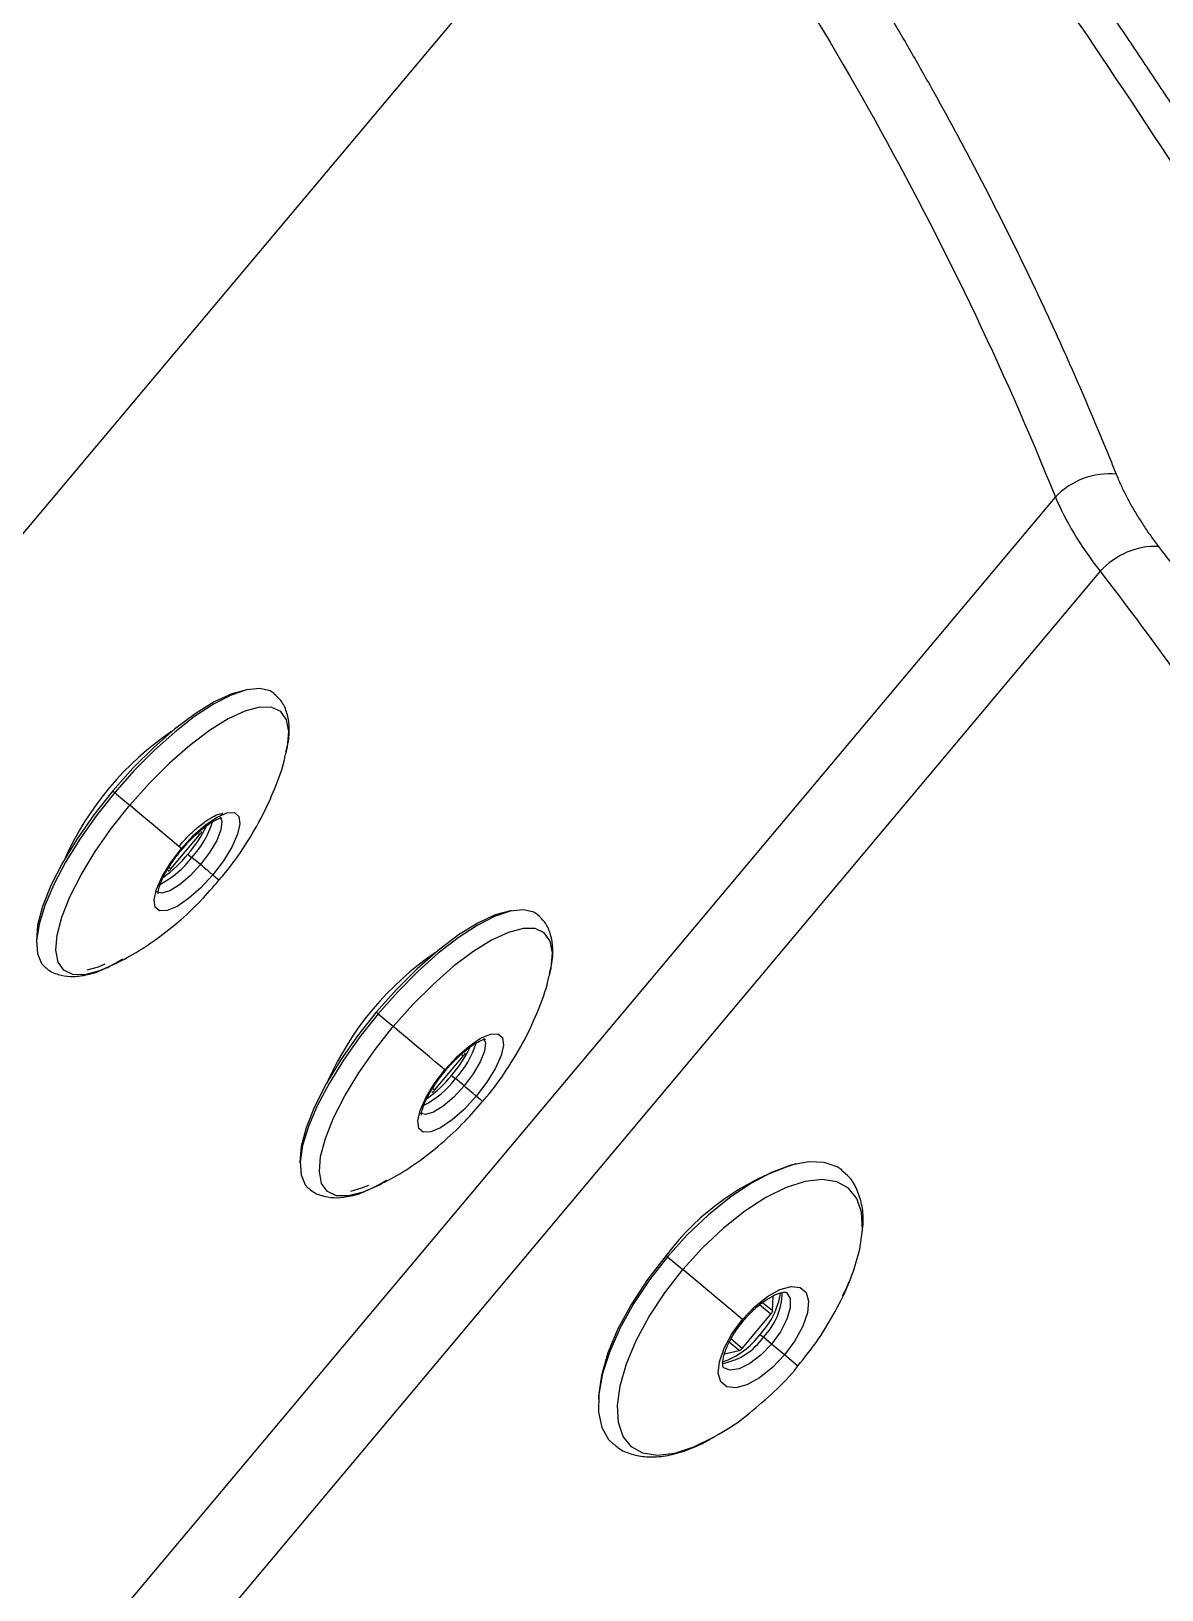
# Model space of a CAD drawing. Extents: x -50 to 28, y -10 to 124.
# Drawn here: x -39.695 to -36.452, y 67.093 to 71.561 of the extents above; entities that cross this region are included whole.
import ezdxf

# ---------------------------------------------------------------- set-up
doc = ezdxf.new("R2010")
doc.units = 0
doc.header["$MEASUREMENT"] = 0
doc.layers.add('GEOMETRY', color=2, linetype='Continuous', lineweight=25)

# ---------------------------------------------------------------- blocks, each defined once
blk = doc.blocks.new('2026 EXCURSION-ENTICE')
at = {"layer": 'GEOMETRY'}
for p, q in [((-28.2444, -8.8166), (-26.417, -6.6388)), ((-28.0931, -12.0595), (-25.2755, -8.7016)), ((-25.1468, -8.9144), (-27.9128, -12.2108)), ((-27.8121, -9.7679), (-27.7299, -9.6699)), ((-27.7299, -9.6699), (-27.7359, -9.665)), ((-27.7634, -9.7253), (-27.7522, -9.7347)), ((-27.7275, -9.7555), (-27.7522, -9.7347)), ((-27.8121, -9.7679), (-27.8179, -9.763)), ((-27.0561, -10.4022), (-26.9739, -10.3043)), ((-26.9739, -10.3043), (-26.9799, -10.2993)), ((-27.0074, -10.3596), (-26.9962, -10.3691)), ((-27.0561, -10.4022), (-27.0619, -10.3974)), ((-26.9715, -10.3898), (-26.9962, -10.3691)), ((-26.3878, -10.8796), (-26.3928, -10.8754)), ((-26.3878, -10.8796), (-26.344, -10.9163)), ((-26.1732, -11.0597), (-26.344, -10.9163)), ((-26.087, -11.0352), (-26.0851, -10.9924)), ((-26.0916, -11.0447), (-26.1241, -11.0176)), ((-26.087, -11.0352), (-26.1154, -11.0115)), ((-26.1738, -11.1426), (-26.0916, -11.0447)), ((-26.1732, -11.0597), (-26.1696, -11.0627)), ((-26.1823, -11.1488), (-26.2107, -11.1248)), ((-26.1738, -11.1426), (-26.206, -11.1154)), ((-26.1225, -11.1022), (-26.1129, -11.1102)), ((-26.0894, -11.1299), (-26.1129, -11.1102)), ((-26.2243, -11.1582), (-26.1823, -11.1488)), ((-26.0524, -11.161), (-26.0894, -11.1299)), ((-26.014, -11.1932), (-26.0524, -11.161))]:
    blk.add_line(p, q, dxfattribs=at)
at = {"layer": 'GEOMETRY', "flags": 128}
for points in [[(-27.5913, -9.2535), (-27.5943, -9.2539), (-27.6379, -9.2654), (-27.688, -9.2886), (-27.7431, -9.3228), (-27.8016, -9.3669), (-27.8617, -9.4196), (-27.9215, -9.4793), (-27.9792, -9.5442)], [(-27.5159, -9.2649), (-27.5274, -9.2575), (-27.5574, -9.2505), (-27.5952, -9.2546), (-27.6398, -9.2697), (-27.69, -9.2954), (-27.7444, -9.3309), (-27.8015, -9.3754), (-27.8598, -9.4275), (-27.9177, -9.4859), (-27.9736, -9.5489)], [(-27.4826, -9.4386), (-27.478, -9.4176), (-27.4743, -9.3741), (-27.4808, -9.3402), (-27.4973, -9.3167), (-27.5232, -9.3046), (-27.5578, -9.3041), (-27.5999, -9.3152), (-27.6485, -9.3377), (-27.7019, -9.3708), (-27.7585, -9.4135), (-27.8166, -9.4645), (-27.8745, -9.5224), (-27.9304, -9.5852)], [(-27.9792, -9.5442), (-28.0331, -9.6124), (-28.0815, -9.6816), (-28.123, -9.7499), (-28.1563, -9.8152), (-28.1804, -9.8754), (-28.1945, -9.9288), (-28.1983, -9.9737), (-28.198, -9.9793)], [(-27.9736, -9.5489), (-28.026, -9.6149), (-28.0735, -9.6821), (-28.1147, -9.7486), (-28.1485, -9.8126), (-28.174, -9.8723), (-28.1906, -9.9262), (-28.1977, -9.9727), (-28.1952, -10.0107), (-28.1832, -10.0389), (-28.1734, -10.0494)], [(-27.9736, -9.5489), (-27.9752, -9.5476), (-27.9767, -9.5464), (-27.9779, -9.5454), (-27.9788, -9.5446), (-27.9794, -9.5441), (-27.9797, -9.5438), (-27.9796, -9.5439), (-27.9792, -9.5442)], [(-27.9736, -9.5489), (-27.9681, -9.5535), (-27.9624, -9.5583), (-27.9567, -9.5631), (-27.951, -9.5679), (-27.9455, -9.5725), (-27.9401, -9.577), (-27.9351, -9.5813), (-27.9304, -9.5852)], [(-27.9971, -10.0517), (-28.0169, -10.0599), (-28.0591, -10.071), (-28.0937, -10.0705), (-28.1196, -10.0584), (-28.136, -10.0349), (-28.1425, -10.001), (-28.1389, -9.9575), (-28.1252, -9.9058), (-28.1019, -9.8475), (-28.0696, -9.7843), (-28.0295, -9.7182), (-27.9826, -9.6511), (-27.9304, -9.5852)], [(-27.7824, -9.7094), (-27.7953, -9.6985), (-27.81, -9.6863), (-27.8263, -9.6726), (-27.8442, -9.6575), (-27.8636, -9.6412), (-27.8845, -9.6237), (-27.9068, -9.605), (-27.9304, -9.5852)], [(-27.7824, -9.7094), (-27.7482, -9.6724), (-27.7132, -9.6414), (-27.6801, -9.619), (-27.6516, -9.607), (-27.6302, -9.6064), (-27.6173, -9.6171), (-27.6143, -9.6384), (-27.6211, -9.6685), (-27.6375, -9.705), (-27.6619, -9.7449), (-27.6924, -9.7849)], [(-27.6713, -9.6188), (-27.6658, -9.6322), (-27.6688, -9.6559), (-27.681, -9.6864), (-27.7012, -9.7207), (-27.7275, -9.7555)], [(-27.6924, -9.7849), (-27.7265, -9.8219), (-27.7616, -9.8529), (-27.7947, -9.8753), (-27.8231, -9.8873), (-27.8446, -9.8879), (-27.8574, -9.8772), (-27.8605, -9.8559), (-27.8536, -9.8258), (-27.8373, -9.7894), (-27.8129, -9.7495), (-27.7824, -9.7094)], [(-27.7824, -9.7094), (-27.7808, -9.7108), (-27.7803, -9.7112)], [(-27.7275, -9.7555), (-27.7572, -9.7874), (-27.7875, -9.8132), (-27.8154, -9.8305), (-27.8381, -9.8376), (-27.8535, -9.8336), (-27.8536, -9.8336)], [(-27.6924, -9.7849), (-27.6944, -9.7832), (-27.6974, -9.7807), (-27.7013, -9.7774), (-27.7059, -9.7735), (-27.7111, -9.7692), (-27.7165, -9.7647), (-27.7221, -9.76), (-27.7275, -9.7555)], [(-27.674, -9.8004), (-27.6741, -9.8002), (-27.6758, -9.7988), (-27.6795, -9.7958), (-27.685, -9.7911), (-27.6924, -9.7849)], [(-26.8353, -9.8879), (-26.8383, -9.8883), (-26.8819, -9.8998), (-26.932, -9.923), (-26.9871, -9.9571), (-27.0456, -10.0013), (-27.1057, -10.054), (-27.1655, -10.1137), (-27.2232, -10.1786)], [(-26.7599, -9.8992), (-26.7714, -9.8918), (-26.8014, -9.8849), (-26.8392, -9.889), (-26.8838, -9.9041), (-26.934, -9.9298), (-26.9884, -9.9653), (-27.0455, -10.0097), (-27.1038, -10.0618), (-27.1617, -10.1202), (-27.2176, -10.1833)], [(-26.7266, -10.0729), (-26.722, -10.052), (-26.7183, -10.0085), (-26.7248, -9.9745), (-26.7413, -9.9511), (-26.7672, -9.939), (-26.8018, -9.9385), (-26.8439, -9.9496), (-26.8925, -9.9721), (-26.9459, -10.0051), (-27.0025, -10.0479), (-27.0606, -10.0989), (-27.1185, -10.1567), (-27.1744, -10.2195)], [(-28.0015, -10.0407), (-28.0214, -10.049), (-28.0534, -10.0583)], [(-28.0016, -10.0408), (-28.0214, -10.049), (-28.0534, -10.0583)], [(-27.95, -10.0269), (-27.9684, -10.0374), (-27.9971, -10.0517)], [(-27.2232, -10.1786), (-27.2771, -10.2467), (-27.3255, -10.316), (-27.367, -10.3843), (-27.4003, -10.4495), (-27.4244, -10.5098), (-27.4385, -10.5632), (-27.4423, -10.6081), (-27.442, -10.6137)], [(-27.2176, -10.1833), (-27.27, -10.2493), (-27.3175, -10.3164), (-27.3587, -10.3829), (-27.3925, -10.4469), (-27.418, -10.5067), (-27.4346, -10.5605), (-27.4417, -10.6071), (-27.4392, -10.645), (-27.4272, -10.6733), (-27.4174, -10.6838)], [(-27.2176, -10.1833), (-27.2192, -10.1819), (-27.2207, -10.1807), (-27.2219, -10.1797), (-27.2228, -10.1789), (-27.2234, -10.1784), (-27.2237, -10.1782), (-27.2236, -10.1783), (-27.2232, -10.1786)], [(-27.2176, -10.1833), (-27.2121, -10.1879), (-27.2064, -10.1927), (-27.2007, -10.1975), (-27.195, -10.2022), (-27.1895, -10.2069), (-27.1841, -10.2114), (-27.1791, -10.2156), (-27.1744, -10.2195)], [(-27.2411, -10.6861), (-27.2609, -10.6942), (-27.3031, -10.7054), (-27.3377, -10.7049), (-27.3636, -10.6927), (-27.38, -10.6693), (-27.3865, -10.6353), (-27.3829, -10.5919), (-27.3692, -10.5402), (-27.3459, -10.4818), (-27.3136, -10.4187), (-27.2735, -10.3525), (-27.2266, -10.2855), (-27.1744, -10.2195)], [(-27.0264, -10.3438), (-27.0393, -10.3329), (-27.054, -10.3206), (-27.0703, -10.3069), (-27.0882, -10.2919), (-27.1076, -10.2756), (-27.1285, -10.258), (-27.1508, -10.2393), (-27.1744, -10.2195)], [(-27.0264, -10.3438), (-26.9922, -10.3067), (-26.9572, -10.2758), (-26.9241, -10.2534), (-26.8956, -10.2414), (-26.8742, -10.2407), (-26.8613, -10.2515), (-26.8583, -10.2728), (-26.8651, -10.3029), (-26.8815, -10.3393), (-26.9059, -10.3792), (-26.9364, -10.4193)], [(-26.9153, -10.2531), (-26.9098, -10.2666), (-26.9128, -10.2902), (-26.925, -10.3207), (-26.9452, -10.355), (-26.9715, -10.3898)], [(-26.9364, -10.4193), (-26.9705, -10.4563), (-27.0056, -10.4873), (-27.0387, -10.5096), (-27.0671, -10.5217), (-27.0886, -10.5223), (-27.1014, -10.5116), (-27.1045, -10.4903), (-27.0976, -10.4602), (-27.0813, -10.4237), (-27.0569, -10.3838), (-27.0264, -10.3438)], [(-27.0264, -10.3438), (-27.0248, -10.3451), (-27.0243, -10.3455)], [(-26.9715, -10.3898), (-27.0012, -10.4217), (-27.0315, -10.4476), (-27.0594, -10.4649), (-27.0821, -10.4719), (-27.0975, -10.468), (-27.0976, -10.4679)], [(-26.9364, -10.4193), (-26.9384, -10.4176), (-26.9414, -10.415), (-26.9453, -10.4118), (-26.9499, -10.4079), (-26.9551, -10.4036), (-26.9605, -10.399), (-26.9661, -10.3944), (-26.9715, -10.3898)], [(-26.918, -10.4347), (-26.9181, -10.4346), (-26.9198, -10.4332), (-26.9235, -10.4301), (-26.929, -10.4255), (-26.9364, -10.4193)], [(-25.887, -10.6317), (-25.9011, -10.6221), (-25.9383, -10.6091), (-25.983, -10.6074), (-26.034, -10.6172), (-26.0899, -10.638), (-26.1492, -10.6694), (-26.2104, -10.7105), (-26.2716, -10.7601), (-26.3313, -10.817), (-26.3878, -10.8796)], [(-27.2456, -10.6751), (-27.2654, -10.6833), (-27.2974, -10.6926)], [(-27.2455, -10.6751), (-27.2654, -10.6833), (-27.2974, -10.6926)], [(-27.194, -10.6613), (-27.2124, -10.6718), (-27.2411, -10.6861)], [(-25.8601, -10.9346), (-25.8549, -10.9206), (-25.8367, -10.858), (-25.829, -10.8013), (-25.8319, -10.7522), (-25.8454, -10.7124), (-25.8691, -10.6829), (-25.9023, -10.6647), (-25.9439, -10.6583), (-25.9927, -10.6639), (-26.0472, -10.6814), (-26.1057, -10.7101), (-26.1665, -10.7493), (-26.2277, -10.7978), (-26.2875, -10.854), (-26.344, -10.9163)], [(-26.3919, -10.8761), (-26.4452, -10.9448), (-26.4917, -11.0157), (-26.53, -11.0866), (-26.559, -11.1555), (-26.5777, -11.2202), (-26.5857, -11.2788), (-26.586, -11.2881)], [(-26.3878, -10.8796), (-26.4396, -10.9461), (-26.4853, -11.0148), (-26.5235, -11.0837), (-26.5534, -11.151), (-26.574, -11.2149), (-26.5848, -11.2736), (-26.5855, -11.3255), (-26.5761, -11.3692), (-26.5569, -11.4036), (-26.5424, -11.4179)], [(-26.2416, -11.3895), (-26.2549, -11.3973), (-26.3134, -11.4261), (-26.3679, -11.4435), (-26.4167, -11.4491), (-26.4583, -11.4427), (-26.4914, -11.4245), (-26.5151, -11.395), (-26.5287, -11.3552), (-26.5316, -11.3062), (-26.5239, -11.2495), (-26.5057, -11.1868), (-26.4776, -11.1201), (-26.4405, -11.0514), (-26.3955, -10.9828), (-26.344, -10.9163)], [(-26.1732, -11.0597), (-26.1384, -11.0232), (-26.1015, -10.9937), (-26.0656, -10.9738), (-26.0335, -10.9648), (-26.0078, -10.9677), (-25.9906, -10.9821), (-25.9833, -11.007), (-25.9865, -11.0401), (-25.9999, -11.079), (-26.0225, -11.1204), (-26.0524, -11.161)], [(-26.0463, -10.9822), (-26.0362, -10.9996), (-26.0358, -11.0261), (-26.0453, -11.0589), (-26.0638, -11.0946), (-26.0894, -11.1299)], [(-26.0524, -11.161), (-26.0872, -11.1975), (-26.124, -11.2269), (-26.16, -11.2469), (-26.1921, -11.2558), (-26.2178, -11.253), (-26.235, -11.2386), (-26.2423, -11.2137), (-26.2391, -11.1806), (-26.2257, -11.1417), (-26.2031, -11.1003), (-26.1732, -11.0597)], [(-26.0894, -11.1299), (-26.1198, -11.1613), (-26.1518, -11.1857), (-26.1824, -11.2008), (-26.2085, -11.205), (-26.2277, -11.1979), (-26.2279, -11.1977)]]:
    blk.add_lwpolyline(points, dxfattribs=at)
at = {"layer": 'GEOMETRY'}
for centre, radius, start, end in [((-27.3168, -10.1003), 0.8781, 124.1868, 155.5252), ((-28.041, -9.4846), 0.3674, 319.0745, 334.1487), ((-27.9487, -9.5523), 0.2681, 317.1286, 342.5795), ((-27.9657, -9.5732), 0.2678, 297.3672, 322.8816), ((-28.0487, -9.4936), 0.3675, 305.8659, 320.9235), ((-26.562, -10.7335), 0.8764, 124.1663, 155.7545), ((-27.1927, -10.1867), 0.2681, 317.1286, 342.5795), ((-27.285, -10.119), 0.3674, 319.0745, 334.1487), ((-27.2927, -10.128), 0.3675, 305.8659, 320.9235), ((-27.2097, -10.2075), 0.2678, 297.3672, 322.8816), ((-25.7994, -11.3206), 0.7407, 107.3211, 143.1242), ((-26.285, -10.9478), 0.2242, 316.4501, 351.0492), ((-26.2415, -10.981), 0.1823, 314.8373, 359.5195), ((-26.3028, -10.969), 0.2242, 288.9518, 323.5498), ((-26.2626, -11.0061), 0.1823, 280.493, 325.1601)]:
    blk.add_arc(centre, radius, start, end, dxfattribs=at)
for points, knots in [([(36.6428, -38.9849), (36.6428, -38.9538), (36.6428, -38.9209), (36.6428, -38.8518), (36.6428, -38.8157), (36.6428, -38.7044), (36.6428, -38.6259), (36.6429, -38.4716), (36.6429, -38.3959), (36.6429, -38.2918), (36.6429, -38.2586), (36.6429, -38.196), (36.6429, -38.1665), (36.643, -38.1112), (36.643, -38.0854), (36.643, -38.0366), (36.643, -38.0136), (36.643, -37.9686), (36.643, -37.9463), (36.643, -37.9016), (36.643, -37.8792), (36.643, -37.7674), (36.6431, -37.6779), (36.6431, -37.2302), (36.643, -36.8711), (36.6425, -36.1483), (36.642, -35.7846), (36.6407, -35.0531), (36.6397, -34.6853), (36.6362, -33.5784), (36.6327, -32.8363), (36.6258, -31.7329), (36.6232, -31.3667), (36.6174, -30.6389), (36.6143, -30.2773), (36.6073, -29.5579), (36.6036, -29.2001), (36.5954, -28.4845), (36.5909, -28.1267), (36.5766, -27.0538), (36.5657, -26.3392), (36.5282, -24.1982), (36.497, -22.7741), (36.4381, -20.634), (36.4164, -19.92), (36.3801, -18.8478), (36.3674, -18.4902), (36.3408, -17.775), (36.3267, -17.4174), (36.2972, -16.7019), (36.2818, -16.3439), (36.2492, -15.6276), (36.2321, -15.2693), (36.1961, -14.5528), (36.1772, -14.1946), (36.1373, -13.4788), (36.1163, -13.1213), (36.0491, -12.0493), (35.9987, -11.335), (35.8805, -9.9073), (35.8128, -9.1939), (35.7232, -8.3929), (35.713, -8.3039), (35.6975, -8.1705), (35.6923, -8.1261), (35.6818, -8.0371), (35.6765, -7.9925), (35.665, -7.9028), (35.6586, -7.8577), (35.6448, -7.7684), (35.6373, -7.7241), (35.6214, -7.6359), (35.6129, -7.5919), (35.5946, -7.5036), (35.5849, -7.4593), (35.4923, -7.0621), (35.374, -6.7174), (35.0708, -6.0592), (34.8858, -5.7456), (34.4563, -5.1619), (34.2117, -4.8918), (33.673, -4.4064), (33.379, -4.1911), (32.7534, -3.8241), (32.4219, -3.6725), (31.9069, -3.4974), (31.7324, -3.4478), (31.4674, -3.3867), (31.3785, -3.3686), (31.2447, -3.3449), (31.1999, -3.3375), (31.1102, -3.3239), (31.0652, -3.3177), (30.9981, -3.3092), (30.9757, -3.3065), (30.9311, -3.3012), (30.9089, -3.2986), (30.8644, -3.2933), (30.842, -3.2907), (30.7963, -3.2853), (30.7731, -3.2826), (30.702, -3.2744), (30.6528, -3.2687), (30.5544, -3.2576), (30.5054, -3.2521), (30.4346, -3.2442), (30.4114, -3.2416), (30.3659, -3.2366), (30.3436, -3.2342), (30.2768, -3.2269), (30.2323, -3.2221), (30.0987, -3.2078), (30.0097, -3.1985), (29.208, -3.1159), (28.4943, -3.0535), (27.0663, -2.9444), (26.3519, -2.8976), (25.4585, -2.8452), (25.2798, -2.835), (24.9224, -2.8152), (24.7437, -2.8055), (24.2082, -2.7773), (23.8523, -2.7596), (23.1438, -2.7258), (22.7911, -2.7098), (22.0879, -2.6794), (21.7373, -2.665), (21.0356, -2.6375), (20.6844, -2.6244), (19.9793, -2.5993), (19.6253, -2.5873), (18.9141, -2.5644), (18.5568, -2.5535), (17.8413, -2.5327), (17.4836, -2.5228), (16.41, -2.4947), (15.6939, -2.4779), (14.2607, -2.4478), (13.5436, -2.4345), (12.1094, -2.4109), (11.3923, -2.4007), (9.9589, -2.3829), (9.2426, -2.3754), (8.1688, -2.366), (7.8109, -2.3632), (7.2742, -2.3594), (7.0952, -2.3582), (6.734, -2.3559), (6.5517, -2.3549), (6.1823, -2.3529), (5.9953, -2.3519), (5.6165, -2.3502), (5.4248, -2.3494), (4.8447, -2.3471), (4.4512, -2.3459), (3.8632, -2.3443), (3.6676, -2.3438), (3.2794, -2.343), (3.0868, -2.3426), (2.7059, -2.3419), (2.5177, -2.3416), (2.1461, -2.3411), (1.9627, -2.3408), (1.5999, -2.3404), (1.4204, -2.3403), (1.0624, -2.34), (0.8835, -2.3399), (0.3468, -2.3397), (-0.0111, -2.3396), (-1.0845, -2.3399), (-1.8002, -2.3405), (-3.2315, -2.3427), (-3.9472, -2.3443), (-5.3786, -2.3489), (-6.0943, -2.352), (-7.5257, -2.3608), (-8.2412, -2.3663), (-9.6738, -2.3799), (-10.391, -2.3879), (-11.827, -2.4068), (-12.5458, -2.4177), (-13.983, -2.4426), (-14.7013, -2.4566), (-16.1362, -2.4882), (-16.8526, -2.5057), (-17.7473, -2.5302), (-17.9261, -2.5352), (-18.2839, -2.5455), (-18.4628, -2.5508), (-18.999, -2.5671), (-19.3554, -2.5785), (-20.0636, -2.6022), (-20.4155, -2.6146), (-21.1159, -2.6406), (-21.4645, -2.6541), (-22.1614, -2.6825), (-22.5098, -2.6974), (-23.2094, -2.7289), (-23.5607, -2.7454), (-24.2677, -2.7804), (-24.6234, -2.7989), (-25.1589, -2.8282), (-25.3376, -2.8382), (-25.695, -2.8589), (-25.8737, -2.8696), (-26.4099, -2.9025), (-26.7676, -2.9259), (-27.4834, -2.9761), (-27.8414, -3.0029), (-28.5569, -3.0608), (-28.9143, -3.0919), (-29.4497, -3.1421), (-29.6281, -3.1595), (-29.8954, -3.1866), (-29.9845, -3.1958), (-30.1181, -3.2099), (-30.1626, -3.2146), (-30.2294, -3.2218), (-30.2518, -3.2242), (-30.2974, -3.2291), (-30.3205, -3.2317), (-30.3913, -3.2394), (-30.4403, -3.2448), (-30.5396, -3.2559), (-30.5898, -3.2616), (-30.6878, -3.2727), (-30.7354, -3.2782), (-30.8272, -3.2889), (-30.8713, -3.2941), (-30.938, -3.302), (-30.9602, -3.3046), (-31.0049, -3.3101), (-31.0274, -3.3129), (-31.0947, -3.3217), (-31.1396, -3.3282), (-31.274, -3.3493), (-31.3632, -3.3657), (-31.8068, -3.4586), (-32.154, -3.5691), (-32.8192, -3.8576), (-33.1371, -4.0356), (-33.7306, -4.4522), (-34.0061, -4.6908), (-34.5034, -5.2184), (-34.7251, -5.5074), (-35.1057, -6.1243), (-35.2647, -6.4521), (-35.4513, -6.9629), (-35.5048, -7.1361), (-35.5721, -7.4008), (-35.5923, -7.4898), (-35.6191, -7.6236), (-35.6274, -7.6682), (-35.6391, -7.7352), (-35.6429, -7.7576), (-35.6501, -7.8023), (-35.6536, -7.8248), (-35.6601, -7.8689), (-35.6632, -7.8904), (-35.669, -7.9335), (-35.6718, -7.9552), (-35.6773, -7.9995), (-35.68, -8.022), (-35.6853, -8.0666), (-35.6879, -8.0888), (-35.701, -8.1998), (-35.7113, -8.2888), (-35.7416, -8.5557), (-35.7611, -8.7338), (-35.8548, -9.6244), (-35.9185, -10.3381), (-36.0299, -11.7663), (-36.0776, -12.4807), (-36.163, -13.9102), (-36.2007, -14.6252), (-36.2697, -16.0552), (-36.3009, -16.7704), (-36.3576, -18.2009), (-36.3831, -18.9162), (-36.4295, -20.3451), (-36.4503, -21.0586), (-36.488, -22.4845), (-36.5049, -23.1969), (-36.5351, -24.6223), (-36.5485, -25.3353), (-36.5723, -26.7631), (-36.5827, -27.478), (-36.5939, -28.3724), (-36.5961, -28.5513), (-36.6003, -28.9091), (-36.6023, -29.088), (-36.608, -29.6253), (-36.6116, -29.9845), (-36.618, -30.7077), (-36.621, -31.0717), (-36.6263, -31.8041), (-36.6286, -32.1726), (-36.6349, -33.2816), (-36.6379, -34.0258), (-36.6409, -35.1326), (-36.6416, -35.4999), (-36.6426, -36.2298), (-36.6429, -36.5923), (-36.6431, -37.3131), (-36.6431, -37.6713), (-36.643, -38.0739), (-36.643, -38.1187), (-36.643, -38.2079), (-36.6429, -38.2521), (-36.6429, -38.3384), (-36.6429, -38.3806), (-36.6429, -38.4626), (-36.6429, -38.5024), (-36.6428, -38.6188), (-36.6428, -38.6921), (-36.6428, -38.8373), (-36.6428, -38.9094), (-36.6428, -38.9849)], [0, 0, 0, 0, 0.000488, 0.000488, 0.000977, 0.000977, 0.001953, 0.001953, 0.00293, 0.00293, 0.003418, 0.003418, 0.003906, 0.003906, 0.004395, 0.004395, 0.004883, 0.004883, 0.005371, 0.005371, 0.005859, 0.005859, 0.007813, 0.007813, 0.015625, 0.015625, 0.023438, 0.023438, 0.03125, 0.03125, 0.046875, 0.046875, 0.054688, 0.054688, 0.0625, 0.0625, 0.070313, 0.070313, 0.078125, 0.078125, 0.09375, 0.09375, 0.125, 0.125, 0.140625, 0.140625, 0.148438, 0.148438, 0.15625, 0.15625, 0.164063, 0.164063, 0.171875, 0.171875, 0.179688, 0.179688, 0.1875, 0.1875, 0.203125, 0.203125, 0.21875, 0.21875, 0.220703, 0.220703, 0.22168, 0.22168, 0.222656, 0.222656, 0.223633, 0.223633, 0.224609, 0.224609, 0.225586, 0.225586, 0.226563, 0.226563, 0.234375, 0.234375, 0.242188, 0.242188, 0.25, 0.25, 0.257813, 0.257813, 0.265625, 0.265625, 0.269531, 0.269531, 0.271484, 0.271484, 0.272461, 0.272461, 0.273438, 0.273438, 0.273926, 0.273926, 0.274414, 0.274414, 0.274902, 0.274902, 0.275391, 0.275391, 0.276367, 0.276367, 0.277344, 0.277344, 0.277832, 0.277832, 0.27832, 0.27832, 0.279297, 0.279297, 0.28125, 0.28125, 0.296875, 0.296875, 0.3125, 0.3125, 0.316406, 0.316406, 0.320313, 0.320313, 0.328125, 0.328125, 0.335938, 0.335938, 0.34375, 0.34375, 0.351563, 0.351563, 0.359375, 0.359375, 0.367188, 0.367188, 0.375, 0.375, 0.390625, 0.390625, 0.40625, 0.40625, 0.421875, 0.421875, 0.4375, 0.4375, 0.445313, 0.445313, 0.449219, 0.449219, 0.453125, 0.453125, 0.457031, 0.457031, 0.460938, 0.460938, 0.46875, 0.46875, 0.472656, 0.472656, 0.476563, 0.476563, 0.480469, 0.480469, 0.484375, 0.484375, 0.488281, 0.488281, 0.492188, 0.492188, 0.5, 0.5, 0.515625, 0.515625, 0.53125, 0.53125, 0.546875, 0.546875, 0.5625, 0.5625, 0.578125, 0.578125, 0.59375, 0.59375, 0.609375, 0.609375, 0.625, 0.625, 0.628906, 0.628906, 0.632813, 0.632813, 0.640625, 0.640625, 0.648438, 0.648438, 0.65625, 0.65625, 0.664063, 0.664063, 0.671875, 0.671875, 0.679688, 0.679688, 0.683594, 0.683594, 0.6875, 0.6875, 0.695313, 0.695313, 0.703125, 0.703125, 0.710938, 0.710938, 0.714844, 0.714844, 0.716797, 0.716797, 0.717773, 0.717773, 0.718262, 0.718262, 0.71875, 0.71875, 0.719727, 0.719727, 0.720703, 0.720703, 0.72168, 0.72168, 0.722656, 0.722656, 0.723145, 0.723145, 0.723633, 0.723633, 0.724609, 0.724609, 0.726563, 0.726563, 0.734375, 0.734375, 0.742188, 0.742188, 0.75, 0.75, 0.757813, 0.757813, 0.765625, 0.765625, 0.769531, 0.769531, 0.771484, 0.771484, 0.772461, 0.772461, 0.772949, 0.772949, 0.773438, 0.773438, 0.773926, 0.773926, 0.774414, 0.774414, 0.774902, 0.774902, 0.775391, 0.775391, 0.777344, 0.777344, 0.78125, 0.78125, 0.796875, 0.796875, 0.8125, 0.8125, 0.828125, 0.828125, 0.84375, 0.84375, 0.859375, 0.859375, 0.875, 0.875, 0.890625, 0.890625, 0.90625, 0.90625, 0.921875, 0.921875, 0.925781, 0.925781, 0.929688, 0.929688, 0.9375, 0.9375, 0.945313, 0.945313, 0.953125, 0.953125, 0.96875, 0.96875, 0.976563, 0.976563, 0.984375, 0.984375, 0.992188, 0.992188, 0.993164, 0.993164, 0.994141, 0.994141, 0.995117, 0.995117, 0.996094, 0.996094, 0.998047, 0.998047, 1, 1, 1, 1]), ([(-36.1408, -14.6533), (-36.1199, -14.2482), (-36.0979, -13.8431), (-36.0508, -13.0332), (-36.0257, -12.6284), (-35.9444, -11.4143), (-35.882, -10.6052), (-35.7694, -9.3933), (-35.7287, -8.9896), (-35.6731, -8.4856), (-35.6617, -8.3848), (-35.6443, -8.2337), (-35.6384, -8.1833), (-35.6296, -8.1079), (-35.6266, -8.0827), (-35.6206, -8.0323), (-35.6176, -8.0069), (-35.6114, -7.9571), (-35.6082, -7.933), (-35.6016, -7.8847), (-35.5981, -7.8604), (-35.5905, -7.8104), (-35.5864, -7.7853), (-35.5781, -7.7351), (-35.5737, -7.7101), (-35.551, -7.585), (-35.5298, -7.485), (-35.4818, -7.2865), (-35.4549, -7.1882), (-35.3958, -6.9937), (-35.3635, -6.8974), (-35.2583, -6.6114), (-35.1772, -6.4247), (-34.9028, -5.8807), (-34.678, -5.5393), (-34.2867, -5.0721), (-34.1473, -4.9239), (-33.8524, -4.6444), (-33.6969, -4.5131), (-33.2093, -4.1474), (-32.8561, -3.9412), (-32.298, -3.6962), (-32.1073, -3.6252), (-31.719, -3.5056), (-31.5213, -3.457), (-31.2716, -3.4105), (-31.2216, -3.4019), (-31.1211, -3.3862), (-31.0709, -3.3791), (-30.9701, -3.3663), (-30.9198, -3.3604), (-30.8442, -3.3515), (-30.819, -3.3486), (-30.7676, -3.3425), (-30.7414, -3.3395), (-30.6611, -3.3302), (-30.6051, -3.3239), (-30.4924, -3.3112), (-30.4357, -3.3048), (-30.3539, -3.2958), (-30.3271, -3.2929), (-30.2746, -3.2872), (-30.249, -3.2844), (-30.1982, -3.2789), (-30.1731, -3.2763), (-30.1227, -3.2709), (-30.0975, -3.2682), (-29.6688, -3.2231), (-29.2648, -3.1842), (-28.4554, -3.1124), (-28.0501, -3.0795), (-27.2392, -3.0185), (-26.8337, -2.9906), (-26.0233, -2.9384), (-25.6184, -2.9143), (-25.2135, -2.8916)], [0, 0, 0, 0, 0.0625, 0.0625, 0.125, 0.125, 0.25, 0.25, 0.3125, 0.3125, 0.328125, 0.328125, 0.335937, 0.335937, 0.339844, 0.339844, 0.34375, 0.34375, 0.347656, 0.347656, 0.351562, 0.351562, 0.355469, 0.355469, 0.359375, 0.359375, 0.375, 0.375, 0.390625, 0.390625, 0.40625, 0.40625, 0.4375, 0.4375, 0.5, 0.5, 0.53125, 0.53125, 0.5625, 0.5625, 0.625, 0.625, 0.65625, 0.65625, 0.6875, 0.6875, 0.695313, 0.695313, 0.703125, 0.703125, 0.710938, 0.710938, 0.714844, 0.714844, 0.71875, 0.71875, 0.726563, 0.726563, 0.734375, 0.734375, 0.738281, 0.738281, 0.742188, 0.742188, 0.746094, 0.746094, 0.75, 0.75, 0.8125, 0.8125, 0.875, 0.875, 0.9375, 0.9375, 1, 1, 1, 1]), ([(-25.9451, -6.1677), (-25.9295, -6.188), (-25.8983, -6.2286), (-25.8516, -6.2899), (-25.805, -6.3516), (-25.7585, -6.4136), (-25.7121, -6.4759), (-25.6657, -6.5385), (-25.6195, -6.6015), (-25.5733, -6.6648), (-25.5272, -6.7284), (-25.4811, -6.7925), (-25.4352, -6.8568), (-25.3893, -6.9215), (-25.3434, -6.9866), (-25.2977, -7.052), (-25.252, -7.1179), (-25.2063, -7.184), (-25.1607, -7.2506), (-25.1151, -7.3175), (-25.0848, -7.3625), (-25.0696, -7.385)], [0, 0, 0, 0, 0.0533514, 0.1066221, 0.159812, 0.2129214, 0.2659504, 0.3188991, 0.3717678, 0.4245565, 0.4772654, 0.5298946, 0.5824444, 0.6349147, 0.687306, 0.7396181, 0.7918515, 0.8440062, 0.8960823, 0.9480802, 1, 1, 1, 1]), ([(-26.2402, -6.5691), (-26.2274, -6.5871), (-26.2018, -6.6231), (-26.1639, -6.6774), (-26.1265, -6.7317), (-26.0894, -6.7861), (-26.0529, -6.8406), (-26.0167, -6.8951), (-25.981, -6.9497), (-25.9457, -7.0044), (-25.9108, -7.0591), (-25.8764, -7.1139), (-25.8424, -7.1687), (-25.8089, -7.2237), (-25.7758, -7.2786), (-25.7431, -7.3337), (-25.7108, -7.3888), (-25.679, -7.4439), (-25.6476, -7.4991), (-25.627, -7.5361), (-25.6167, -7.5545)], [0, 0, 0, 0, 0.057666, 0.115084, 0.172256, 0.229181, 0.285858, 0.342287, 0.398468, 0.4544, 0.510084, 0.565518, 0.620704, 0.675639, 0.730325, 0.784761, 0.838947, 0.892882, 0.946566, 1, 1, 1, 1]), ([(-25.0696, -7.385), (-25.056, -7.4052), (-25.0288, -7.4457), (-24.988, -7.5068), (-24.9472, -7.5682), (-24.9065, -7.63), (-24.8657, -7.6921), (-24.825, -7.7546), (-24.7843, -7.8174), (-24.7436, -7.8805), (-24.7029, -7.944), (-24.6622, -8.0078), (-24.6216, -8.072), (-24.5809, -8.1366), (-24.5402, -8.2015), (-24.4995, -8.2668), (-24.4588, -8.3324), (-24.4181, -8.3984), (-24.3909, -8.4428), (-24.3774, -8.465)], [0, 0, 0, 0, 0.059373, 0.118676, 0.177909, 0.237074, 0.296169, 0.355195, 0.414153, 0.473042, 0.531863, 0.590616, 0.649301, 0.707918, 0.766468, 0.824951, 0.883367, 0.941717, 1, 1, 1, 1]), ([(-25.6167, -7.5545), (-25.6069, -7.5723), (-25.5872, -7.6078), (-25.5582, -7.6612), (-25.5296, -7.7147), (-25.5013, -7.7683), (-25.4734, -7.8219), (-25.4459, -7.8757), (-25.4188, -7.9295), (-25.392, -7.9834), (-25.3657, -8.0374), (-25.3397, -8.0914), (-25.3141, -8.1455), (-25.2889, -8.1997), (-25.2641, -8.254), (-25.2397, -8.3083), (-25.2156, -8.3627), (-25.192, -8.4172), (-25.1687, -8.4717), (-25.1458, -8.5263), (-25.1232, -8.581), (-25.1085, -8.6176), (-25.1011, -8.6359)], [0, 0, 0, 0, 0.051963, 0.103719, 0.15527, 0.206615, 0.257753, 0.308684, 0.359409, 0.409927, 0.460239, 0.510343, 0.560241, 0.609931, 0.659415, 0.708691, 0.757761, 0.806623, 0.855278, 0.903726, 0.951967, 1, 1, 1, 1]), ([(-25.1011, -8.6359), (-25.1328, -8.6329), (-25.1656, -8.6373), (-25.2261, -8.66), (-25.2537, -8.6784), (-25.2755, -8.7016)], [0, 0, 0, 0, 0.5, 0.5, 1, 1, 1, 1]), ([(-25.1011, -8.6359), (-25.0991, -8.6407), (-25.0952, -8.6504), (-25.0887, -8.665), (-25.0819, -8.6797), (-25.0746, -8.6944), (-25.067, -8.7091), (-25.0589, -8.7238), (-25.0505, -8.7386), (-25.0416, -8.7534), (-25.0323, -8.7683), (-25.0227, -8.7832), (-25.0126, -8.7981), (-25.0021, -8.8131), (-24.9913, -8.8281), (-24.9837, -8.8381), (-24.9799, -8.8431)], [0, 0, 0, 0, 0.072016, 0.1439109, 0.2156922, 0.2873676, 0.3589448, 0.4304316, 0.5018357, 0.5731647, 0.6444266, 0.7156291, 0.7867798, 0.8578867, 0.9289575, 1, 1, 1, 1]), ([(-24.9799, -8.8431), (-25.01, -8.8418), (-25.0412, -8.8476), (-25.099, -8.8723), (-25.1255, -8.8911), (-25.1468, -8.9144)], [0, 0, 0, 0, 0.5, 0.5, 1, 1, 1, 1]), ([(-24.9799, -8.8431), (-24.9656, -8.862), (-24.9369, -8.8996), (-24.8944, -8.9563), (-24.8522, -9.0131), (-24.8105, -9.0699), (-24.7692, -9.1268), (-24.7282, -9.1838), (-24.6878, -9.2408), (-24.6477, -9.2979), (-24.608, -9.355), (-24.5818, -9.3933), (-24.5688, -9.4124)], [0, 0, 0, 0, 0.101705, 0.203032, 0.30398, 0.40455, 0.50474, 0.604552, 0.703984, 0.803036, 0.901708, 1, 1, 1, 1]), ([(-27.4823, -9.4333), (-27.4797, -9.4228), (-27.4728, -9.3954), (-27.4719, -9.3571), (-27.479, -9.3179), (-27.4936, -9.2861), (-27.5097, -9.2717), (-27.5167, -9.2653)], [0, 0, 0, 0, 0.159078, 0.419228, 0.642768, 0.843337, 1, 1, 1, 1]), ([(-27.6745, -9.8001), (-27.6707, -9.7958), (-27.6455, -9.7678), (-27.6038, -9.7086), (-27.553, -9.6255), (-27.5143, -9.5397), (-27.4915, -9.4783), (-27.4847, -9.445), (-27.4836, -9.44)], [0, 0, 0, 0, 0.041445, 0.271777, 0.521305, 0.751682, 0.96309, 1, 1, 1, 1]), ([(-27.7893, -9.7036), (-27.7842, -9.6977), (-27.7694, -9.6805), (-27.7433, -9.6548), (-27.7133, -9.6306), (-27.6879, -9.6154), (-27.6697, -9.6085), (-27.6632, -9.6097), (-27.6639, -9.6092), (-27.664, -9.6092)], [0, 0, 0, 0, 0.098141, 0.286266, 0.473224, 0.656347, 0.814221, 0.980384, 1, 1, 1, 1]), ([(-27.7803, -9.7112), (-27.7753, -9.7054), (-27.7608, -9.6887), (-27.7354, -9.6636), (-27.7064, -9.6403), (-27.6833, -9.6262), (-27.6679, -9.621), (-27.6668, -9.6211), (-27.6663, -9.6211)], [0, 0, 0, 0, 0.106934, 0.311936, 0.514816, 0.711562, 0.873438, 1, 1, 1, 1]), ([(-27.8492, -9.8394), (-27.8493, -9.8386), (-27.8496, -9.837), (-27.8469, -9.8208), (-27.8376, -9.7972), (-27.8213, -9.7669), (-27.8012, -9.737), (-27.7862, -9.7186), (-27.7803, -9.7112)], [0, 0, 0, 0, 0.138343, 0.299084, 0.474969, 0.66613, 0.866365, 1, 1, 1, 1]), ([(-27.9955, -10.0509), (-27.9732, -10.0401), (-27.9266, -10.0177), (-27.8591, -9.9741), (-27.7909, -9.9209), (-27.7282, -9.8626), (-27.6912, -9.8194), (-27.6745, -9.8001)], [0, 0, 0, 0, 0.181577, 0.378293, 0.589844, 0.815696, 1, 1, 1, 1]), ([(-26.7263, -10.0676), (-26.7237, -10.0572), (-26.7168, -10.0297), (-26.7159, -9.9914), (-26.723, -9.9523), (-26.7376, -9.9205), (-26.7537, -9.906), (-26.7607, -9.8997)], [0, 0, 0, 0, 0.159078, 0.419228, 0.642768, 0.843337, 1, 1, 1, 1]), ([(-28.1726, -10.049), (-28.171, -10.0506), (-28.1612, -10.0611), (-28.1356, -10.0713), (-28.0999, -10.0776), (-28.0604, -10.0736), (-28.0263, -10.0649), (-28.0036, -10.0539), (-27.9967, -10.0505)], [0, 0, 0, 0, 0.036039, 0.2343092, 0.4310977, 0.6453537, 0.8917891, 1, 1, 1, 1]), ([(-26.9185, -10.4344), (-26.9147, -10.4302), (-26.8895, -10.4022), (-26.8478, -10.343), (-26.797, -10.2599), (-26.7583, -10.1741), (-26.7355, -10.1126), (-26.7287, -10.0794), (-26.7276, -10.0744)], [0, 0, 0, 0, 0.041445, 0.271777, 0.521305, 0.751682, 0.96309, 1, 1, 1, 1]), ([(-27.0243, -10.3455), (-27.0193, -10.3398), (-27.0048, -10.323), (-26.9794, -10.298), (-26.9504, -10.2746), (-26.9273, -10.2605), (-26.9119, -10.2553), (-26.9108, -10.2554), (-26.9103, -10.2554)], [0, 0, 0, 0, 0.106934, 0.311936, 0.514816, 0.711562, 0.873438, 1, 1, 1, 1]), ([(-27.0932, -10.4737), (-27.0933, -10.473), (-27.0936, -10.4713), (-27.0909, -10.4551), (-27.0816, -10.4315), (-27.0653, -10.4012), (-27.0452, -10.3713), (-27.0302, -10.3529), (-27.0243, -10.3455)], [0, 0, 0, 0, 0.138343, 0.299084, 0.474969, 0.66613, 0.866365, 1, 1, 1, 1]), ([(-27.2395, -10.6852), (-27.2172, -10.6745), (-27.1706, -10.6521), (-27.1031, -10.6085), (-27.0349, -10.5552), (-26.9722, -10.4969), (-26.9352, -10.4538), (-26.9185, -10.4344)], [0, 0, 0, 0, 0.181577, 0.378293, 0.589844, 0.815696, 1, 1, 1, 1]), ([(-25.8298, -10.8103), (-25.8285, -10.7999), (-25.825, -10.7714), (-25.8297, -10.73), (-25.8431, -10.687), (-25.8626, -10.6532), (-25.881, -10.6384), (-25.8886, -10.6323)], [0, 0, 0, 0, 0.143783, 0.394184, 0.627006, 0.846332, 1, 1, 1, 1]), ([(-27.4166, -10.6834), (-27.415, -10.685), (-27.4052, -10.6954), (-27.3796, -10.7056), (-27.3439, -10.712), (-27.3044, -10.7079), (-27.272, -10.6999), (-27.2511, -10.6898), (-27.246, -10.6873)], [0, 0, 0, 0, 0.037074, 0.2410387, 0.443479, 0.6638886, 0.9174017, 1, 1, 1, 1]), ([(-26.0139, -11.1929), (-25.9937, -11.1675), (-25.9514, -11.1144), (-25.9016, -11.0281), (-25.8709, -10.9672), (-25.8607, -10.9359), (-25.8604, -10.9349)], [0, 0, 0, 0, 0.321811, 0.671005, 0.989653, 1, 1, 1, 1]), ([(-26.1696, -11.0627), (-26.1647, -11.0571), (-26.1505, -11.0408), (-26.1247, -11.017), (-26.0947, -10.9958), (-26.0687, -10.9836), (-26.0507, -10.9805), (-26.0464, -10.9821), (-26.0465, -10.982), (-26.0466, -10.982)], [0, 0, 0, 0, 0.094316, 0.275923, 0.455491, 0.629883, 0.796939, 0.960622, 1, 1, 1, 1]), ([(-25.8853, -10.9904), (-25.8808, -10.982), (-25.8736, -10.9686), (-25.869, -10.9557), (-25.8673, -10.9509)], [0, 0, 0, 0, 0.62871, 1, 1, 1, 1]), ([(-26.2277, -11.1979), (-26.2277, -11.1979), (-26.2276, -11.198), (-26.2299, -11.1942), (-26.23, -11.1763), (-26.2229, -11.1496), (-26.2084, -11.1179), (-26.1897, -11.0878), (-26.1753, -11.0698), (-26.1696, -11.0627)], [0, 0, 0, 0, 0.039859, 0.200147, 0.369616, 0.534862, 0.706503, 0.884431, 1, 1, 1, 1]), ([(-26.2415, -11.3886), (-26.2364, -11.3857), (-26.2051, -11.3685), (-26.1511, -11.3283), (-26.0809, -11.2666), (-26.0347, -11.2203), (-26.0145, -11.1937), (-26.0139, -11.1929)], [0, 0, 0, 0, 0.059097, 0.356901, 0.669029, 0.990304, 1, 1, 1, 1]), ([(-26.2446, -11.3905), (-26.2399, -11.3882), (-26.2346, -11.3856), (-26.2293, -11.3818), (-26.2287, -11.3814)], [0, 0, 0, 0, 0.887731, 1, 1, 1, 1]), ([(-26.5408, -11.4173), (-26.5372, -11.4208), (-26.5232, -11.4342), (-26.491, -11.4469), (-26.4477, -11.4551), (-26.3996, -11.4528), (-26.3468, -11.4401), (-26.2978, -11.4212), (-26.2663, -11.4029), (-26.2544, -11.396)], [0, 0, 0, 0, 0.0551322, 0.2092475, 0.3641625, 0.5281574, 0.7044895, 0.8891113, 1, 1, 1, 1])]:
    blk.add_open_spline(points, degree=3, knots=knots, dxfattribs=at)
for points in [[(-26.417, -6.6388), (-26.1941, -6.9511), (-25.9852, -7.2775), (-25.7937, -7.6204)], [(-25.6291, -6.7439), (-25.4746, -6.9569), (-25.3205, -7.1772), (-25.1664, -7.4056)], [(-25.1664, -7.4056), (-24.9362, -7.7468), (-24.7058, -8.1062), (-24.4731, -8.4872)], [(-25.7937, -7.6204), (-25.6023, -7.9634), (-25.4283, -8.323), (-25.2755, -8.7016)], [(-25.2755, -8.7016), (-25.2468, -8.7695), (-25.2043, -8.8406), (-25.1468, -8.9144)], [(-25.1468, -8.9144), (-25.005, -9.0995), (-24.8675, -9.2887), (-24.7348, -9.4823)], [(-27.7249, -9.6608), (-27.725, -9.6615), (-27.7253, -9.6627), (-27.7265, -9.665), (-27.728, -9.6675), (-27.7293, -9.6691), (-27.7299, -9.6699)], [(-27.8121, -9.7679), (-27.8128, -9.7687), (-27.8142, -9.7702), (-27.8164, -9.7721), (-27.8184, -9.7737), (-27.8196, -9.7742), (-27.8202, -9.7745)], [(-26.9689, -10.2952), (-26.969, -10.2958), (-26.9693, -10.2971), (-26.9705, -10.2994), (-26.972, -10.3019), (-26.9733, -10.3035), (-26.9739, -10.3043)], [(-27.0561, -10.4022), (-27.0568, -10.403), (-27.0582, -10.4046), (-27.0604, -10.4065), (-27.0624, -10.408), (-27.0636, -10.4086), (-27.0642, -10.4088)], [(-26.087, -11.0352), (-26.0871, -11.0359), (-26.0873, -11.0372), (-26.0883, -11.0397), (-26.0897, -11.0422), (-26.0909, -11.0439), (-26.0916, -11.0447)], [(-26.1738, -11.1426), (-26.1745, -11.1434), (-26.1758, -11.1449), (-26.1781, -11.1468), (-26.1804, -11.1482), (-26.1817, -11.1486), (-26.1823, -11.1488)]]:
    blk.add_open_spline(points, degree=3, dxfattribs=at)

msp = doc.modelspace()

# ---------------------------------------------------------------- block references
msp.add_blockref('2026 EXCURSION-ENTICE', (-11.4819, 78.9272))

doc.saveas('drawing.dxf')
